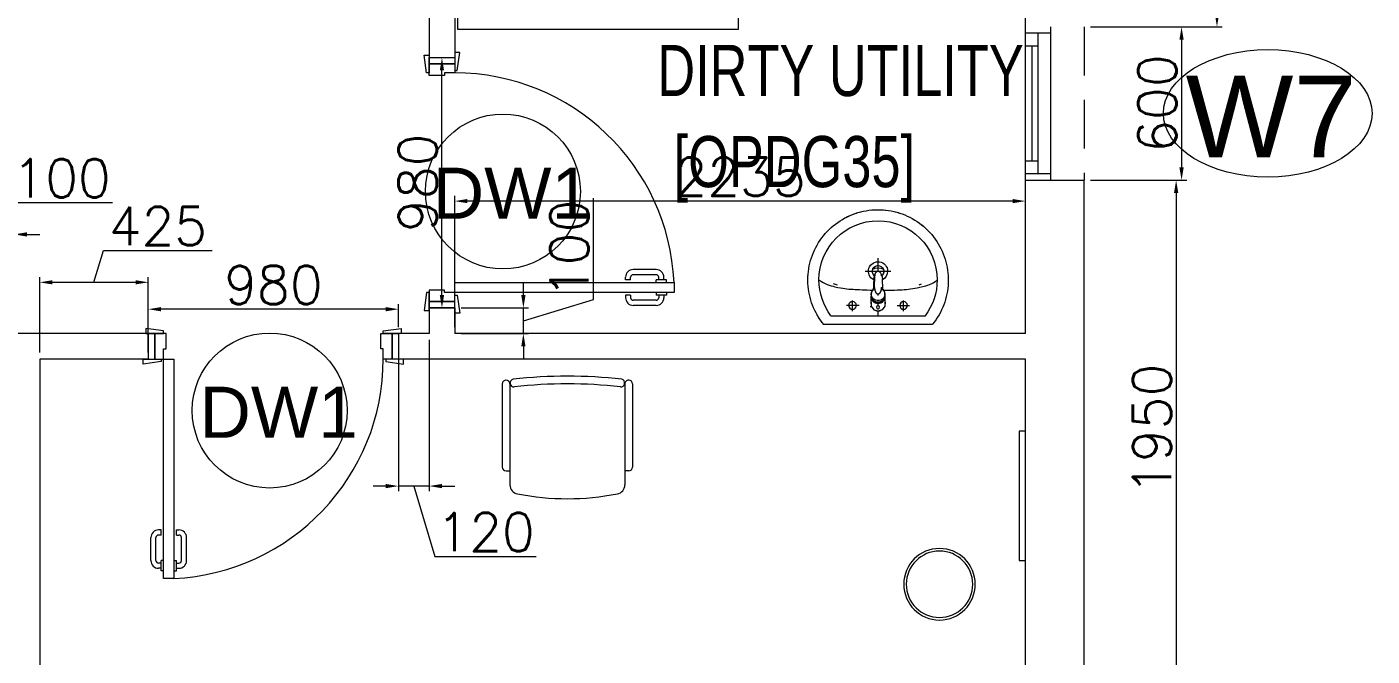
# Model space of a CAD drawing. Header units: millimetres. Extents: x -2143172 to 5255, y -610845 to 279739.
# Drawn here: x -1136854 to -1131586, y -591531 to -589068 of the extents above; entities that cross this region are included whole.
import ezdxf

# ---------------------------------------------------------------- set-up
doc = ezdxf.new("R2010")
doc.units = ezdxf.units.MM
doc.header["$LTSCALE"] = 30
doc.linetypes.add('HIDDEN', pattern=[9.525, 6.35, -3.175])
doc.linetypes.add('HIDDEN2', pattern=[0.1875, 0.125, -0.0625])
doc.layers.get('0').update_dxf_attribs({"lineweight": 5})
doc.layers.get('Defpoints').update_dxf_attribs({"lineweight": 5})
for name, color, linetype, lineweight in [('72_EGR_BASE_TEXT', 7, 'Continuous', 5), ('Al Window tag', 5, 'Continuous', 5), ('Aluminum', 7, 'Continuous', 5), ('dims.', 152, 'Continuous', 5), ('DTAG', 20, 'Continuous', 9), ('LOADING', 163, 'Continuous', 5), ('P-SANR-FIXT', 6, 'Continuous', 18), ('P-SANR-FIXT-1', 6, 'Continuous', 13), ('Proj', 7, 'HIDDEN2', 5), ('Walls', 32, 'Continuous', 5)]:
    doc.layers.add(name, color=color, linetype=linetype, lineweight=lineweight)
doc.layers.add('Wooden Joinery', color=7, linetype='Continuous', lineweight=5, true_color=0x521300)
doc.styles.add('SIMPLEX', font='SIMPLEX.shx', dxfattribs={"height": 150})
doc.styles.add('TTLB-A0-JeddahDP$0$swis721', font='swiss.ttf')
doc.styles.add('X3G_ENTITY_2587E1', font='swisscl.ttf', dxfattribs={"height": 200})
doc.styles.add('X3G_ENTITY_258862', font='swisscl.ttf', dxfattribs={"height": 200})
doc.dimstyles.new('Buk', dxfattribs={"dimtxt": 150, "dimasz": 50, "dimexe": 20, "dimexo": 25, "dimgap": 20, "dimtad": 1, "dimdec": 0, "dimrnd": 5, "dimdsep": 46, "dimtxsty": 'SIMPLEX', "dimcen": 0, "dimdle": 20, "dimclrd": 256, "dimclre": 256, "dimclrt": 256, "dimadec": 0, "dimazin": 0, "dimtfac": 0.0075, "dimtdec": 0, "dimtmove": 1, "dimatfit": 2, "dimldrblk": 'ARCHTICK', "dimfxl": 1, "dimtolj": 1, "dimtzin": 0, "dimlwd": -1, "dimlwe": -1, "dimarcsym": 0})

# ---------------------------------------------------------------- blocks, each defined once
blk = doc.blocks.new('*D498')
at = {"layer": 'Defpoints', "color": 0, "transparency": 16777216}
for p in [(-1135179, -590168.1), (-1134910.1, -590168.1), (-1135179, -590268.1)]:
    blk.add_point(p, dxfattribs=at)
at = {"layer": 'dims.', "transparency": 16777216}
for p, q in [((-1134635.1, -590135.6), (-1134635.1, -589738.5)), ((-1134910.1, -590118.1), (-1134910.1, -590068.1)), ((-1134910.1, -590218.1), (-1134635.1, -590135.6)), ((-1134910.1, -590268.1), (-1134910.1, -590168.1)), ((-1134910.1, -590268.1), (-1134910.1, -590168.1)), ((-1134910.1, -590318.1), (-1134910.1, -590368.1))]:
    blk.add_line(p, q, dxfattribs=at)
at = {"layer": 'dims.', "linetype": 'Continuous', "transparency": 16777216}
for p, q in [((-1135154, -590168.1), (-1134890.1, -590168.1)), ((-1135154, -590268.1), (-1134890.1, -590268.1))]:
    blk.add_line(p, q, dxfattribs=at)
at = {"layer": 'dims.', "transparency": 16777216}
for points in [[(-1134918.4, -590118.1), (-1134901.8, -590118.1), (-1134910.1, -590168.1)], [(-1134918.4, -590318.1), (-1134901.8, -590318.1), (-1134910.1, -590268.1)]]:
    blk.add_solid(points, dxfattribs=at)
at = {"layer": 'dims.', "transparency": 16777216, "insert": (-1134730.1, -589937.1), "char_height": 150, "attachment_point": 5, "rotation": 90, "style": 'SIMPLEX'}
blk.add_mtext('\\A1;100', dxfattribs=at)
blk = doc.blocks.new('_ArchTick')
at = {"color": 0, "linetype": 'ByBlock', "const_width": 0.15}
blk.add_lwpolyline([(-0.5, -0.5), (0.5, 0.5)], dxfattribs=at)
blk = doc.blocks.new('*D499')
at = {"layer": 'Defpoints', "color": 0, "transparency": 16777216}
for p in [(-1135229, -589188.1), (-1135229, -589188.1), (-1135229, -590168.1)]:
    blk.add_point(p, dxfattribs=at)
at = {"layer": 'dims.', "linetype": 'Continuous', "transparency": 16777216}
for p, q in [((-1135254, -589188.1), (-1135249, -589188.1)), ((-1135254, -590168.1), (-1135249, -590168.1))]:
    blk.add_line(p, q, dxfattribs=at)
at = {"layer": 'dims.', "transparency": 16777216}
blk.add_line((-1135229, -590118.1), (-1135229, -589238.1), dxfattribs=at)
for points in [[(-1135237.4, -589238.1), (-1135220.7, -589238.1), (-1135229, -589188.1)], [(-1135237.4, -590118.1), (-1135220.7, -590118.1), (-1135229, -590168.1)]]:
    blk.add_solid(points, dxfattribs=at)
at = {"layer": 'dims.', "transparency": 16777216, "insert": (-1135324, -589678.1), "char_height": 150, "attachment_point": 5, "rotation": 90, "style": 'SIMPLEX'}
blk.add_mtext('\\A1;980', dxfattribs=at)
blk = doc.blocks.new('*D500')
at = {"layer": 'Defpoints', "color": 0, "transparency": 16777216}
for p in [(-1135179, -589749.9), (-1135179, -590268.1), (-1132944, -590268.1)]:
    blk.add_point(p, dxfattribs=at)
at = {"layer": 'dims.', "linetype": 'Continuous', "transparency": 16777216}
for p, q in [((-1135179, -590243.1), (-1135179, -589729.9)), ((-1132944, -590243.1), (-1132944, -589729.9))]:
    blk.add_line(p, q, dxfattribs=at)
at = {"layer": 'dims.', "transparency": 16777216}
blk.add_line((-1132994, -589749.9), (-1135129, -589749.9), dxfattribs=at)
for points in [[(-1135129, -589741.6), (-1135129, -589758.2), (-1135179, -589749.9)], [(-1132994, -589741.6), (-1132994, -589758.2), (-1132944, -589749.9)]]:
    blk.add_solid(points, dxfattribs=at)
at = {"layer": 'dims.', "transparency": 16777216, "insert": (-1134061.5, -589654.9), "char_height": 150, "attachment_point": 5, "style": 'SIMPLEX'}
blk.add_mtext('\\A1;2235', dxfattribs=at)
blk = doc.blocks.new('*D501')
at = {"layer": 'Defpoints', "color": 0, "transparency": 16777216}
for p in [(-1135399, -590268.1), (-1135279, -590268.1), (-1135399, -590865.4)]:
    blk.add_point(p, dxfattribs=at)
at = {"layer": 'dims.', "linetype": 'Continuous', "transparency": 16777216}
for p, q in [((-1135399, -590293.1), (-1135399, -590885.4)), ((-1135279, -590293.1), (-1135279, -590885.4))]:
    blk.add_line(p, q, dxfattribs=at)
at = {"layer": 'dims.', "transparency": 16777216}
for p, q in [((-1135449, -590865.4), (-1135499, -590865.4)), ((-1135279, -590865.4), (-1135399, -590865.4)), ((-1135279, -590865.4), (-1135399, -590865.4)), ((-1135339, -590865.4), (-1135256.5, -591140.4)), ((-1135229, -590865.4), (-1135179, -590865.4)), ((-1135256.5, -591140.4), (-1134859.4, -591140.4))]:
    blk.add_line(p, q, dxfattribs=at)
for points in [[(-1135449, -590857.1), (-1135449, -590873.8), (-1135399, -590865.4)], [(-1135229, -590857.1), (-1135229, -590873.8), (-1135279, -590865.4)]]:
    blk.add_solid(points, dxfattribs=at)
at = {"layer": 'dims.', "transparency": 16777216, "insert": (-1135058, -591045.4), "char_height": 150, "attachment_point": 5, "style": 'SIMPLEX'}
blk.add_mtext('\\A1;120', dxfattribs=at)
blk = doc.blocks.new('*D502')
at = {"layer": 'Defpoints', "color": 0, "transparency": 16777216}
for p in [(-1136379, -590173.1), (-1136379, -590268.1), (-1135399, -590268.1)]:
    blk.add_point(p, dxfattribs=at)
at = {"layer": 'dims.', "linetype": 'Continuous', "transparency": 16777216}
for p, q in [((-1136379, -590243.1), (-1136379, -590153.1)), ((-1135399, -590243.1), (-1135399, -590153.1))]:
    blk.add_line(p, q, dxfattribs=at)
at = {"layer": 'dims.', "transparency": 16777216}
blk.add_line((-1135449, -590173.1), (-1136329, -590173.1), dxfattribs=at)
for points in [[(-1136329, -590164.7), (-1136329, -590181.4), (-1136379, -590173.1)], [(-1135449, -590164.7), (-1135449, -590181.4), (-1135399, -590173.1)]]:
    blk.add_solid(points, dxfattribs=at)
at = {"layer": 'dims.', "transparency": 16777216, "insert": (-1135889, -590078.1), "char_height": 150, "attachment_point": 5, "style": 'SIMPLEX'}
blk.add_mtext('\\A1;980', dxfattribs=at)
blk = doc.blocks.new('*D503')
at = {"layer": 'Defpoints', "color": 0, "transparency": 16777216}
for p in [(-1136379, -590067.8), (-1136804.4, -590368.1), (-1136379, -590368.1)]:
    blk.add_point(p, dxfattribs=at)
at = {"layer": 'dims.', "transparency": 16777216}
for p, q in [((-1136591.7, -590067.8), (-1136554.2, -589942.8)), ((-1136554.2, -589942.8), (-1136128.5, -589942.8)), ((-1136754.4, -590067.8), (-1136429, -590067.8))]:
    blk.add_line(p, q, dxfattribs=at)
at = {"layer": 'dims.', "linetype": 'Continuous', "transparency": 16777216}
for p, q in [((-1136804.4, -590343.1), (-1136804.4, -590047.8)), ((-1136379, -590343.1), (-1136379, -590047.8))]:
    blk.add_line(p, q, dxfattribs=at)
at = {"layer": 'dims.', "transparency": 16777216}
for points in [[(-1136754.4, -590059.5), (-1136754.4, -590076.1), (-1136804.4, -590067.8)], [(-1136429, -590059.5), (-1136429, -590076.1), (-1136379, -590067.8)]]:
    blk.add_solid(points, dxfattribs=at)
at = {"layer": 'dims.', "transparency": 16777216, "insert": (-1136341.4, -589847.8), "char_height": 150, "attachment_point": 5, "style": 'SIMPLEX'}
blk.add_mtext('\\A1;425', dxfattribs=at)
blk = doc.blocks.new('*D504')
at = {"layer": 'Defpoints', "color": 0, "transparency": 16777216}
for p in [(-1136904.4, -589880.4), (-1137004.4, -590368.1), (-1136904.4, -590368.1)]:
    blk.add_point(p, dxfattribs=at)
at = {"layer": 'dims.', "transparency": 16777216}
for p, q in [((-1136954.4, -589880.4), (-1136916.9, -589755.4)), ((-1136916.9, -589755.4), (-1136519.8, -589755.4)), ((-1137054.4, -589880.4), (-1137104.4, -589880.4)), ((-1137004.4, -589880.4), (-1136904.4, -589880.4)), ((-1137004.4, -589880.4), (-1136904.4, -589880.4)), ((-1136854.4, -589880.4), (-1136804.4, -589880.4))]:
    blk.add_line(p, q, dxfattribs=at)
at = {"layer": 'dims.', "linetype": 'Continuous', "transparency": 16777216}
for p, q in [((-1137004.4, -590343.1), (-1137004.4, -589860.4)), ((-1136904.4, -590343.1), (-1136904.4, -589860.4))]:
    blk.add_line(p, q, dxfattribs=at)
at = {"layer": 'dims.', "transparency": 16777216}
for points in [[(-1137054.4, -589872), (-1137054.4, -589888.7), (-1137004.4, -589880.4)], [(-1136854.4, -589872), (-1136854.4, -589888.7), (-1136904.4, -589880.4)]]:
    blk.add_solid(points, dxfattribs=at)
at = {"layer": 'dims.', "transparency": 16777216, "insert": (-1136718.4, -589660.4), "char_height": 150, "attachment_point": 5, "style": 'SIMPLEX'}
blk.add_mtext('\\A1;100', dxfattribs=at)
blk = doc.blocks.new('*D593')
at = {"layer": 'Defpoints', "color": 0, "transparency": 16777216}
for p in [(-1132714, -587111.5), (-1132714, -589068.1), (-1132193.9, -589068.1)]:
    blk.add_point(p, dxfattribs=at)
at = {"layer": 'dims.', "linetype": 'Continuous', "transparency": 16777216}
for p, q in [((-1132689, -587111.5), (-1132173.9, -587111.5)), ((-1132689, -589068.1), (-1132173.9, -589068.1))]:
    blk.add_line(p, q, dxfattribs=at)
at = {"layer": 'dims.', "transparency": 16777216}
blk.add_line((-1132193.9, -587161.5), (-1132193.9, -589018.1), dxfattribs=at)
for points in [[(-1132202.2, -587161.5), (-1132185.5, -587161.5), (-1132193.9, -587111.5)], [(-1132202.2, -589018.1), (-1132185.5, -589018.1), (-1132193.9, -589068.1)]]:
    blk.add_solid(points, dxfattribs=at)
at = {"layer": 'dims.', "transparency": 16777216, "insert": (-1132288.9, -588089.8), "char_height": 150, "attachment_point": 5, "rotation": 90, "style": 'SIMPLEX'}
blk.add_mtext('\\A1;1955', dxfattribs=at)
blk = doc.blocks.new('*D594')
at = {"layer": 'Defpoints', "color": 0, "transparency": 16777216}
for p in [(-1132714, -589068.1), (-1132714, -589668.1), (-1132332.5, -589668.1)]:
    blk.add_point(p, dxfattribs=at)
at = {"layer": 'dims.', "linetype": 'Continuous', "transparency": 16777216}
for p, q in [((-1132689, -589068.1), (-1132312.5, -589068.1)), ((-1132689, -589668.1), (-1132312.5, -589668.1))]:
    blk.add_line(p, q, dxfattribs=at)
at = {"layer": 'dims.', "transparency": 16777216}
blk.add_line((-1132332.5, -589118.1), (-1132332.5, -589618.1), dxfattribs=at)
for points in [[(-1132340.9, -589118.1), (-1132324.2, -589118.1), (-1132332.5, -589068.1)], [(-1132340.9, -589618.1), (-1132324.2, -589618.1), (-1132332.5, -589668.1)]]:
    blk.add_solid(points, dxfattribs=at)
at = {"layer": 'dims.', "transparency": 16777216, "insert": (-1132427.5, -589368.1), "char_height": 150, "attachment_point": 5, "rotation": 90, "style": 'SIMPLEX'}
blk.add_mtext('\\A1;600', dxfattribs=at)
blk = doc.blocks.new('*D595')
at = {"layer": 'Defpoints', "color": 0, "transparency": 16777216}
for p in [(-1132714, -589668.1), (-1132714, -591618.1), (-1132353.8, -591618.1)]:
    blk.add_point(p, dxfattribs=at)
at = {"layer": 'dims.', "linetype": 'Continuous', "transparency": 16777216}
for p, q in [((-1132689, -589668.1), (-1132333.8, -589668.1)), ((-1132689, -591618.1), (-1132333.8, -591618.1))]:
    blk.add_line(p, q, dxfattribs=at)
at = {"layer": 'dims.', "transparency": 16777216}
blk.add_line((-1132353.8, -589718.1), (-1132353.8, -591568.1), dxfattribs=at)
for points in [[(-1132362.2, -589718.1), (-1132345.5, -589718.1), (-1132353.8, -589668.1)], [(-1132362.2, -591568.1), (-1132345.5, -591568.1), (-1132353.8, -591618.1)]]:
    blk.add_solid(points, dxfattribs=at)
at = {"layer": 'dims.', "transparency": 16777216, "insert": (-1132448.8, -590643.1), "char_height": 150, "attachment_point": 5, "rotation": 90, "style": 'SIMPLEX'}
blk.add_mtext('\\A1;1950', dxfattribs=at)
blk = doc.blocks.new('A$C72370EFE')
at = {"layer": 'Wooden Joinery'}
for p, q in [((-0.01, -0.04), (-0.02, -0.04)), ((-0.01, -0.03), (-0.01, -0.07)), ((0, -0.03), (-0.01, -0.03)), ((0.04, -0.03), (0.05, -0.03)), ((0.05, -0.03), (0.05, -0.07)), ((0.05, -0.04), (0.06, -0.04)), ((-0.05, -0.07), (-0.05, -0.16)), ((-0.03, -0.07), (-0.03, -0.16)), ((-0.01, -0.06), (-0.02, -0.06)), ((0, -0.07), (-0.01, -0.07)), ((0.04, -0.07), (0.05, -0.07)), ((0.05, -0.06), (0.06, -0.06)), ((0.07, -0.07), (0.07, -0.16)), ((0.09, -0.07), (0.09, -0.16)), ((-0.01, -0.17), (-0.02, -0.17)), ((-0.01, -0.19), (-0.02, -0.19)), ((-0.01, -0.17), (-0.01, -0.19)), ((0.05, -0.17), (0.06, -0.17)), ((0.05, -0.17), (0.05, -0.19)), ((0.05, -0.19), (0.06, -0.19))]:
    blk.add_line(p, q, dxfattribs=at)
for centre, radius, start, end in [((-0.02, -0.07), 0.03, 90, 180), ((0.06, -0.07), 0.03, 0, 90), ((-0.02, -0.07), 0.01, 90, 180), ((0.06, -0.07), 0.01, 0, 90), ((-0.02, -0.16), 0.03, 180, 270), ((-0.02, -0.16), 0.01, 180, 270), ((0.06, -0.16), 0.01, 270, 0), ((0.06, -0.16), 0.03, 270, 0)]:
    blk.add_arc(centre, radius, start, end, dxfattribs=at)
blk = doc.blocks.new('A$C5DAD61B4')
at = {"layer": 'Wooden Joinery'}
for points in [[(80, 959.1), (80, 969.1), (10, 979.1), (10, 959.1)], [(940, 959.1), (940, 969.1), (1010, 979.1), (1010, 959.1)], [(70, 859.1), (70, 849.1), (0, 839.1), (0, 859.1)], [(120, 859.1), (120, 0), (80, 0), (80, 859.1)], [(950, 859.1), (950, 849.1), (1020, 839.1), (1020, 859.1)]]:
    blk.add_lwpolyline(points, close=True, dxfattribs=at)
for points in [[(45, 859.1), (45, 959.1), (20, 959.1), (20, 859.1), (45, 859.1)], [(45, 859.1), (80, 859.1), (80, 899.1), (90, 899.1), (90, 959.1), (45, 959.1), (45, 859.1)], [(975, 859.1), (940, 859.1), (940, 899.1), (930, 899.1), (930, 959.1), (975, 959.1), (975, 859.1)], [(975, 859.1), (975, 959.1), (1000, 959.1), (1000, 859.1), (975, 859.1)]]:
    blk.add_lwpolyline(points, dxfattribs=at)
blk.add_arc((80, 859.1), 860, 272.666, 0, dxfattribs=at)
at = {"layer": 'Wooden Joinery', "xscale": 999.9999999998854, "yscale": 999.9999999998854, "zscale": 999.9999999998854, "rotation": 180}
blk.add_blockref('A$C72370EFE', (120, 0), dxfattribs=at)
blk = doc.blocks.new('A$C25927F56')
at = {"layer": 'Al Window tag'}
blk.add_ellipse((719, -38.3, -0.1), major_axis=(408.6, 0), ratio=0.610025, dxfattribs=at)
at = {"layer": 'Al Window tag', "insert": (397.6, 109.6, -0.1), "char_height": 320, "attachment_point": 1, "style": 'TTLB-A0-JeddahDP$0$swis721'}
blk.add_mtext_dynamic_manual_height_columns('W7', width=1569.457, gutter_width=9406.5, heights=[480.3], dxfattribs=at)
blk = doc.blocks.new('A$C164D1FF0')
at = {"layer": 'DTAG'}
blk.add_circle((0, 0), 303.3, dxfattribs=at)
at = {"layer": 'DTAG', "insert": (-275.2, 93.3), "char_height": 200, "width": 6547.939, "attachment_point": 1, "style": 'TTLB-A0-JeddahDP$0$swis721'}
blk.add_mtext('DW1', dxfattribs=at)
blk = doc.blocks.new('WM00001-P')
blk.add_circle((0, 0), 0.14)
at = {"color": 8}
blk.add_circle((0, 0), 0.13, dxfattribs=at)
blk = doc.blocks.new('GF21016-P')
at = {"color": 0, "extrusion": (-1.24384e-09, -1.20261e-09, -1)}
for p, q in [((0.0128, 0.0179), (0.0128, 0.4136)), ((0.4628, 0.0179), (0.4628, 0.4136)), ((-0.0172, 0.0179), (-0.0172, 0.3435)), ((-0.0022, 0.3585), (0.0128, 0.3585)), ((0.4778, 0.3585), (0.4628, 0.3585)), ((0.4928, 0.0179), (0.4928, 0.3435)), ((0.4778, 0.0029), (0.4778, 0.0029))]:
    blk.add_line(p, q, dxfattribs=at)
for centre, radius, start, end in [((-0.0478, 0.4136), 0.035, 0, 80.6557), ((-0.2378, -0.5362), 1.0036, 78.7568, 101.2432), ((-0.4278, 0.4136), 0.035, 99.3443, 180), ((0.0022, 0.3435), 0.015, 0, 90), ((-0.4778, 0.3435), 0.015, 90, 180), ((0.0022, 0.0179), 0.015, 270, 0), ((0.0022, 0.0179), 0.015, 180, 270), ((-0.0284, 0.0145), 0.015, 284.3864, 95.5209), ((-0.2378, 1.8734), 1.8855, 263.5119, 276.4881), ((-0.2378, 1.8928), 1.8749, 263.6341, 276.3659), ((-0.4471, 0.0145), 0.015, 84.4791, 255.6136), ((-0.4778, 0.0179), 0.015, 270, 0), ((-0.4778, 0.0179), 0.015, 180, 270)]:
    blk.add_arc(centre, radius, start, end, dxfattribs=at)
blk = doc.blocks.new('FP_138-161_A_00_GFL_-0_080_Einreichung_Grundrisse_100')
at = {"layer": 'P-SANR-FIXT'}
blk.add_line((-0.0044, -0.0019), (-0.0045, -0.0021), dxfattribs=at)
at = {"layer": 'P-SANR-FIXT', "flags": 128}
blk.add_lwpolyline([(-0.0057, -0.0037), (-0.0058, -0.0039), (-0.006, -0.004)], dxfattribs=at)
blk = doc.blocks.new('FP_139-161_A_00_GFL_-0_080_Einreichung_Grundrisse_100')
at = {"layer": 'P-SANR-FIXT'}
blk.add_line((0.0045, -0.0022), (0.0044, -0.002), dxfattribs=at)
at = {"layer": 'P-SANR-FIXT', "flags": 128}
blk.add_lwpolyline([(0.006, -0.004), (0.0059, -0.0039), (0.0057, -0.0038)], dxfattribs=at)
blk = doc.blocks.new('IS_Ceraplus_B8204_BIM_BG _1_ - B8204AA - CERAPLUS single lever basin mixer with pop-up waste-V137-161_A_00_GFL_-0_080_Einreichung_Grundrisse_100')
at = {"layer": 'P-SANR-FIXT-1'}
h = blk.add_hatch(dxfattribs=at)
h.set_pattern_fill('FP_26', color=256, style=0, pattern_type=2)
h.set_pattern_definition([(225, (0.009, 0), (0.010607, -0.010607), []), (315, (0.009, 0), (0.010607, 0.010607), [])])
h.paths.add_polyline_path([(0.0056, -0.002), (0.0058, -0.0024), (0.0058, -0.0021)])
h.paths.add_polyline_path([(0.007, -0.0039), (0.0088, -0.0045), (0.0084, -0.0043)])
at = {"layer": 'LOADING'}
for p, q in [((-0.028, 0), (-0.028, -0.0281)), ((-0.0274, -0.0337), (-0.0271, -0.0392)), ((-0.0262, -0.0282), (-0.0263, -0.0287)), ((-0.0137, -0.0512), (-0.0129, -0.0517)), ((0.0124, -0.052), (0.0133, -0.0515)), ((0.0263, -0.0287), (0.0262, -0.0282)), ((0.0262, -0.0293), (0.0263, -0.0287)), ((0.0271, -0.0392), (0.0274, -0.0337)), ((0.028, -0.0281), (0.028, 0)), ((0.014, -0.0647), (0.0133, -0.1077)), ((0.0185, -0.0618), (0.019, -0.0539)), ((0.019, -0.0539), (0.0188, -0.0561))]:
    blk.add_line(p, q, dxfattribs=at)
at = {"layer": 'LOADING', "flags": 128}
for points in [[(-0.0272, -0.0069), (-0.0266, 0.009), (-0.0165, 0.0236), (0, 0.0291)], [(0.0272, -0.0069), (0.0266, 0.009), (0.0165, 0.0236), (0, 0.0291)], [(-0.0271, -0.0393), (-0.027, -0.0403), (-0.0269, -0.0414), (-0.0267, -0.0424), (-0.0265, -0.0434), (-0.0262, -0.0444), (-0.0259, -0.0454), (-0.0255, -0.0464), (-0.0252, -0.0474), (-0.0247, -0.0484), (-0.0243, -0.0493), (-0.0238, -0.0502), (-0.0232, -0.0511), (-0.0226, -0.052), (-0.022, -0.0529), (-0.0214, -0.0537), (-0.0207, -0.0545), (-0.0199, -0.0553), (-0.0192, -0.0561), (-0.0184, -0.0568), (-0.0176, -0.0575), (-0.0173, -0.0577)], [(-0.0176, -0.0568), (-0.0224, -0.0513), (-0.0254, -0.0448), (-0.0264, -0.0376), (-0.0253, -0.0305), (-0.0222, -0.024), (-0.0172, -0.0186), (-0.0109, -0.0147), (-0.0037, -0.0127), (0.0037, -0.0127), (0.0109, -0.0147), (0.0172, -0.0186), (0.0222, -0.024), (0.0253, -0.0305), (0.0264, -0.0376), (0.0254, -0.0448), (0.0224, -0.0513), (0.0176, -0.0568)], [(0.0173, -0.0577), (0.0181, -0.057), (0.0189, -0.0563), (0.0197, -0.0556), (0.0204, -0.0548), (0.0211, -0.054), (0.0218, -0.0532), (0.0224, -0.0523), (0.023, -0.0514), (0.0236, -0.0505), (0.0241, -0.0496), (0.0246, -0.0487), (0.025, -0.0477), (0.0254, -0.0467), (0.0258, -0.0458), (0.0261, -0.0448), (0.0264, -0.0437), (0.0266, -0.0427), (0.0268, -0.0417), (0.027, -0.0407), (0.0271, -0.0396), (0.0271, -0.0393)], [(-0.019, -0.0539), (-0.0185, -0.0615), (-0.0185, -0.0618)], [(-0.0181, -0.0728), (-0.0177, -0.083), (-0.0172, -0.0938)], [(-0.0162, -0.0579), (-0.0156, -0.058), (-0.0151, -0.0581), (-0.0146, -0.0583), (-0.0142, -0.0586), (-0.0139, -0.0588), (-0.0138, -0.0591)], [(-0.0138, -0.0591), (-0.0139, -0.0612), (-0.014, -0.0633)], [(0.0138, -0.0591), (0.0139, -0.0588), (0.0142, -0.0586), (0.0146, -0.0583), (0.0151, -0.0581), (0.0156, -0.058), (0.0162, -0.0579)], [(0.014, -0.0633), (0.0139, -0.0612), (0.0138, -0.0591)], [(0.0171, -0.0578), (0.0174, -0.0575), (0.0176, -0.0568)], [(0.0172, -0.0938), (0.0177, -0.083), (0.0181, -0.0728)], [(0.0184, -0.0651), (0.0184, -0.0652), (0.0184, -0.0652), (0.0184, -0.0652), (0.0184, -0.0654), (0.0184, -0.0655)], [(-0.0129, -0.1142), (-0.0124, -0.1161), (-0.0118, -0.1179), (-0.0109, -0.1197), (-0.0098, -0.1214), (-0.0084, -0.123), (-0.0067, -0.1244), (-0.0047, -0.1255), (-0.0025, -0.1263), (0, -0.1266)], [(0, -0.1266), (0.0025, -0.1263), (0.0047, -0.1255), (0.0067, -0.1244), (0.0084, -0.123), (0.0098, -0.1214), (0.0109, -0.1197), (0.0118, -0.1179), (0.0124, -0.1161), (0.0129, -0.1142)]]:
    blk.add_lwpolyline(points, dxfattribs=at)
at = {"layer": 'LOADING'}
for centre, radius, start, end in [((0, 0.0135), 0.00603, 0, 180), ((0, 0.0135), 0.00603, 180, 0), ((-0.009, 0), 0.005, 300, 315), ((0.009, 0), 0.005, 225, 240)]:
    blk.add_arc(centre, radius, start, end, dxfattribs=at)
for centre, major_axis, start_param, end_param in [((0, -0.0281), (-0.028, 0), 4.712389, 6.47291), ((0, -0.0321), (0.0275, 0), 3.141823, 3.202701), ((0, -0.0321), (0.0275, 0), 3.239313, 3.439417), ((0, -0.0281), (0.028, 0), 3.371221, 3.483334), ((0, -0.0287), (0.0267, 0), 1.570796, 3.036556), ((0, -0.0287), (0.0263, 0), 2.625648, 2.791756), ((0, -0.0287), (-0.0263, 0), 4.712389, 5.759587), ((0, -0.0312), (0.0248, 0), 4.111947, 4.191073), ((0, -0.0281), (0.028, 0), 4.202431, 4.259552), ((0, -0.0287), (0.0263, 0), 4.169225, 4.2325), ((0, -0.0281), (0.028, 0), 6.093357, 7.853982), ((0, -0.0287), (0.0267, 0), 0.105099, 1.570796), ((0, -0.0287), (0.0262, 0), 0.523599, 1.570796), ((0, -0.0281), (0.028, 0), 5.172057, 5.222265), ((0, -0.0287), (0.0262, 0), 0.349919, 0.515945), ((0, -0.0287), (0.0267, 0), 6.059374, 6.108652), ((0, -0.0321), (0.0275, 0), 5.985527, 6.185455), ((0, -0.0281), (0.028, 0), 5.94107, 6.05344), ((0, -0.0321), (0.0275, 0), 6.222066, 6.282955)]:
    blk.add_ellipse(centre, major_axis=major_axis, ratio=0.961262, start_param=start_param, end_param=end_param, dxfattribs=at)
for points, knots in [([(-0.0215, -0.0162), (-0.0216, -0.0163), (-0.0219, -0.0167), (-0.0227, -0.0177), (-0.0238, -0.0192), (-0.0249, -0.0211), (-0.0258, -0.0231), (-0.0266, -0.0253), (-0.0273, -0.0282), (-0.0275, -0.0305), (-0.0275, -0.0321)], [0.7859035, 0.7859035, 0.7859035, 0.7859035, 0.7916667, 0.8055556, 0.8333333, 0.8611111, 0.8888889, 0.9166667, 0.9444444, 1, 1, 1, 1]), ([(0.021, -0.0157), (0.0208, -0.0154), (0.0203, -0.0149), (0.0192, -0.0139), (0.0177, -0.0127), (0.0161, -0.0117), (0.0148, -0.0109), (0.0138, -0.0104), (0.0127, -0.0099), (0.0113, -0.0093), (0.0087, -0.0084), (0.0048, -0.0075), (0, -0.0071), (-0.0048, -0.0075), (-0.0087, -0.0084), (-0.0113, -0.0093), (-0.0127, -0.0099), (-0.0138, -0.0104), (-0.0148, -0.0109), (-0.0161, -0.0117), (-0.0177, -0.0127), (-0.0191, -0.0139), (-0.0202, -0.0149), (-0.0208, -0.0154), (-0.021, -0.0157)], [0.2222222, 0.2222222, 0.2222222, 0.2222222, 0.2361111, 0.25, 0.2777778, 0.3055556, 0.3194444, 0.3333333, 0.3472222, 0.3611111, 0.3888889, 0.4444444, 0.5, 0.5555556, 0.6111111, 0.6388889, 0.6527778, 0.6666667, 0.6805556, 0.6944444, 0.7222222, 0.75, 0.7638889, 0.7777778, 0.7777778, 0.7777778, 0.7777778]), ([(0, -0.0378), (-0.0005, -0.038), (-0.0012, -0.0384), (-0.0021, -0.0389), (-0.0028, -0.0393), (-0.0035, -0.0397), (-0.0042, -0.04), (-0.0049, -0.0405), (-0.0055, -0.0409), (-0.0061, -0.0414), (-0.0067, -0.0419), (-0.0072, -0.0424), (-0.0078, -0.0429), (-0.0083, -0.0435), (-0.0088, -0.0441), (-0.0092, -0.0446), (-0.0096, -0.0452), (-0.01, -0.0459), (-0.0103, -0.0466), (-0.0105, -0.0472), (-0.0107, -0.0477), (-0.0108, -0.0481), (-0.0109, -0.0484), (-0.0111, -0.0489), (-0.0114, -0.0497), (-0.0118, -0.0509), (-0.0122, -0.0521), (-0.0124, -0.053), (-0.0126, -0.0537), (-0.0128, -0.0544), (-0.0129, -0.0552), (-0.0131, -0.0559), (-0.0132, -0.0566), (-0.0134, -0.0572), (-0.0136, -0.0581), (-0.0137, -0.0587), (-0.0138, -0.0591)], [0, 0, 0, 0, 0.055556, 0.083333, 0.111111, 0.138889, 0.166667, 0.194444, 0.222222, 0.25, 0.277778, 0.305556, 0.333333, 0.361111, 0.388889, 0.416667, 0.444444, 0.472222, 0.5, 0.527778, 0.541667, 0.555556, 0.569444, 0.583333, 0.611111, 0.666667, 0.722222, 0.75, 0.777778, 0.805556, 0.833333, 0.861111, 0.888889, 0.916667, 0.944444, 1, 1, 1, 1]), ([(0, -0.0357), (-0.0006, -0.0357), (-0.0013, -0.0357), (-0.002, -0.0357), (-0.0022, -0.0357)], [0, 0, 0, 0, 0.1, 0.1298359, 0.1298359, 0.1298359, 0.1298359]), ([(0.0022, -0.0357), (0.002, -0.0357), (0.0013, -0.0357), (0.0006, -0.0357), (0, -0.0357)], [0.8701578, 0.8701578, 0.8701578, 0.8701578, 0.9, 1, 1, 1, 1]), ([(0.0138, -0.0591), (0.0137, -0.0587), (0.0136, -0.0581), (0.0134, -0.0572), (0.0132, -0.0566), (0.0131, -0.0559), (0.0129, -0.0552), (0.0128, -0.0544), (0.0126, -0.0537), (0.0124, -0.053), (0.0122, -0.0521), (0.0118, -0.0509), (0.0114, -0.0497), (0.0111, -0.0489), (0.0109, -0.0484), (0.0108, -0.0481), (0.0107, -0.0477), (0.0105, -0.0472), (0.0103, -0.0466), (0.01, -0.0459), (0.0096, -0.0452), (0.0092, -0.0446), (0.0088, -0.0441), (0.0083, -0.0435), (0.0078, -0.0429), (0.0072, -0.0424), (0.0067, -0.0419), (0.0061, -0.0414), (0.0055, -0.0409), (0.0049, -0.0405), (0.0042, -0.04), (0.0035, -0.0397), (0.0028, -0.0393), (0.0021, -0.0389), (0.0012, -0.0384), (0.0005, -0.038), (0, -0.0378)], [0, 0, 0, 0, 0.055556, 0.083333, 0.111111, 0.138889, 0.166667, 0.194444, 0.222222, 0.25, 0.277778, 0.333333, 0.388889, 0.416667, 0.430556, 0.444444, 0.458333, 0.472222, 0.5, 0.527778, 0.555556, 0.583333, 0.611111, 0.638889, 0.666667, 0.694444, 0.722222, 0.75, 0.777778, 0.805556, 0.833333, 0.861111, 0.888889, 0.916667, 0.944444, 1, 1, 1, 1]), ([(0.0275, -0.0321), (0.0275, -0.0305), (0.0273, -0.0282), (0.0266, -0.0253), (0.0258, -0.0231), (0.0249, -0.0211), (0.0238, -0.0192), (0.0227, -0.0177), (0.0219, -0.0167), (0.0216, -0.0163), (0.0215, -0.0162)], [0, 0, 0, 0, 0.0555556, 0.0833333, 0.1111111, 0.1388889, 0.1666667, 0.1944444, 0.2083333, 0.2142181, 0.2142181, 0.2142181, 0.2142181]), ([(-0.0188, -0.0538), (-0.0188, -0.0547), (-0.0186, -0.0582), (-0.0185, -0.0619), (-0.0184, -0.0646)], [0.6724021, 0.6724021, 0.6724021, 0.6724021, 0.75, 1, 1, 1, 1]), ([(-0.0162, -0.0579), (-0.0162, -0.0578), (-0.0163, -0.0578), (-0.0165, -0.0577), (-0.0166, -0.0575), (-0.0167, -0.0574), (-0.0169, -0.0573), (-0.017, -0.0572), (-0.0172, -0.0571), (-0.0173, -0.057), (-0.0175, -0.0569), (-0.0176, -0.0568)], [0, 0, 0, 0, 0.1, 0.2, 0.3, 0.4, 0.5, 0.6, 0.7, 0.8, 1, 1, 1, 1]), ([(-0.0148, -0.0587), (-0.015, -0.0586), (-0.0159, -0.0583), (-0.0167, -0.058), (-0.0172, -0.0578)], [0.8, 0.8, 0.8, 0.8, 0.85, 1, 1, 1, 1]), ([(-0.0131, -0.1116), (-0.0132, -0.1115), (-0.0135, -0.1109), (-0.0141, -0.1099), (-0.0147, -0.1086), (-0.0153, -0.1072), (-0.0159, -0.1053), (-0.0167, -0.1021), (-0.0171, -0.0992), (-0.0171, -0.0973)], [0.4856715, 0.4856715, 0.4856715, 0.4856715, 0.5, 0.55, 0.6, 0.65, 0.7, 0.8, 1, 1, 1, 1]), ([(0.0131, -0.1116), (0.0133, -0.1113), (0.0137, -0.1106), (0.0142, -0.1096), (0.0147, -0.1084), (0.0153, -0.1072), (0.0159, -0.1053), (0.0167, -0.1021), (0.0171, -0.0992), (0.0171, -0.0973)], [-0.5143371, -0.5143371, -0.5143371, -0.5143371, -0.475, -0.4375, -0.4, -0.35, -0.3, -0.2, 0, 0, 0, 0]), ([(0.0141, -0.0613), (0.0141, -0.0611), (0.0143, -0.0608), (0.0145, -0.0604), (0.0148, -0.06), (0.0151, -0.0596), (0.0153, -0.0594), (0.0155, -0.0592), (0.0156, -0.059), (0.0158, -0.0588), (0.016, -0.0587), (0.0163, -0.0585), (0.0165, -0.0583), (0.0166, -0.0582)], [0.3333333, 0.3333333, 0.3333333, 0.3333333, 0.4166667, 0.5, 0.5833333, 0.6666667, 0.7083333, 0.75, 0.7916667, 0.8333333, 0.875, 0.9166667, 1, 1, 1, 1]), ([(0.0176, -0.0568), (0.0175, -0.0569), (0.0173, -0.057), (0.0172, -0.0571), (0.017, -0.0572), (0.0169, -0.0573), (0.0167, -0.0574), (0.0166, -0.0575), (0.0165, -0.0577), (0.0163, -0.0578), (0.0162, -0.0578), (0.0162, -0.0579)], [0, 0, 0, 0, 0.2, 0.3, 0.4, 0.5, 0.6, 0.7, 0.8, 0.9, 1, 1, 1, 1]), ([(0.0184, -0.0646), (0.0185, -0.0619), (0.0186, -0.0582), (0.0188, -0.0547), (0.0188, -0.0538)], [0, 0, 0, 0, 0.25, 0.3275586, 0.3275586, 0.3275586, 0.3275586]), ([(-0.0132, -0.1091), (-0.0132, -0.1096), (-0.0132, -0.1103), (-0.0132, -0.1111), (-0.0132, -0.1115), (-0.0132, -0.1118), (-0.0131, -0.1122), (-0.0131, -0.1125), (-0.0131, -0.1128), (-0.0131, -0.1131), (-0.013, -0.1134), (-0.013, -0.1138), (-0.0129, -0.1141), (-0.0129, -0.1142)], [0.2, 0.2, 0.2, 0.2, 0.4, 0.5, 0.55, 0.6, 0.65, 0.7, 0.75, 0.8, 0.85, 0.9, 1, 1, 1, 1]), ([(0.0129, -0.1142), (0.0129, -0.1141), (0.013, -0.1138), (0.013, -0.1134), (0.0131, -0.1131), (0.0131, -0.1128), (0.0131, -0.1125), (0.0131, -0.1122), (0.0132, -0.1118), (0.0132, -0.1115), (0.0132, -0.1111), (0.0132, -0.1103), (0.0132, -0.1096), (0.0132, -0.1091)], [0, 0, 0, 0, 0.1, 0.15, 0.2, 0.25, 0.3, 0.35, 0.4, 0.45, 0.5, 0.6, 0.8, 0.8, 0.8, 0.8])]:
    blk.add_open_spline(points, degree=3, knots=knots, dxfattribs=at)
for points in [[(-0.0184, -0.0646), (-0.0183, -0.0659), (-0.0182, -0.0684), (-0.0181, -0.0709), (-0.0181, -0.0721)], [(-0.0172, -0.0578), (-0.0171, -0.0578), (-0.0169, -0.058), (-0.0167, -0.0581), (-0.0166, -0.0582)], [(-0.0172, -0.0938), (-0.0172, -0.0944), (-0.0172, -0.0956), (-0.0171, -0.0967), (-0.0171, -0.0973)], [(-0.0162, -0.0579), (-0.0162, -0.0579), (-0.0164, -0.0581), (-0.0165, -0.0582), (-0.0166, -0.0583), (-0.0166, -0.0582), (-0.0166, -0.0582)], [(-0.0166, -0.0582), (-0.0163, -0.0585), (-0.0156, -0.059), (-0.0148, -0.0599), (-0.0142, -0.0609), (-0.0139, -0.0617), (-0.0138, -0.0621)], [(-0.014, -0.0633), (-0.014, -0.0633), (-0.014, -0.0633), (-0.014, -0.0633)], [(-0.014, -0.0646), (-0.014, -0.0644), (-0.014, -0.064), (-0.014, -0.0635), (-0.014, -0.0633)], [(0.014, -0.0633), (0.014, -0.0633), (0.014, -0.0633), (0.014, -0.0633)], [(0.014, -0.0633), (0.014, -0.0635), (0.014, -0.064), (0.014, -0.0644), (0.014, -0.0647)], [(0.0172, -0.0578), (0.0168, -0.0579), (0.0158, -0.0583), (0.0147, -0.0587), (0.0141, -0.059)], [(0.0166, -0.0582), (0.0166, -0.0582), (0.0166, -0.0583), (0.0165, -0.0582), (0.0164, -0.0581), (0.0162, -0.0579), (0.0162, -0.0579)], [(0.0166, -0.0582), (0.0167, -0.0582), (0.0168, -0.0581), (0.0169, -0.058), (0.0169, -0.058)], [(0.0169, -0.058), (0.017, -0.0579), (0.0171, -0.0579), (0.0171, -0.0578)], [(0.0171, -0.0973), (0.0171, -0.0967), (0.0172, -0.0956), (0.0172, -0.0944), (0.0172, -0.0938)], [(0.0181, -0.0721), (0.0181, -0.0709), (0.0182, -0.0684), (0.0183, -0.0659), (0.0184, -0.0646)]]:
    blk.add_open_spline(points, degree=3, dxfattribs=at)
for name in ['FP_138-161_A_00_GFL_-0_080_Einreichung_Grundrisse_100', 'FP_139-161_A_00_GFL_-0_080_Einreichung_Grundrisse_100']:
    blk.add_blockref(name, (0, 0), dxfattribs=at)
blk = doc.blocks.new('_100_WB_KER_REN_55x45x18 - _100_WB_KER_REN_55x45x18-V63-161_A_00_GFL_-0_080_Einreichung_Grundrisse_100')
at = {"layer": 'LOADING'}
for p, q in [((-0.2075, 0.225), (-0.2075, 0.2227)), ((0.2074, 0.225), (-0.2074, 0.225)), ((0.2075, 0.2227), (0.2075, 0.225)), ((-0.1855, 0.1899), (0.1855, 0.1899)), ((-0.1, 0.172), (-0.1, 0.1303)), ((0, 0.1899), (0, 0.1724)), ((0, 0.1656), (0, 0.1628)), ((0.1, 0.172), (0.1, 0.1303)), ((-0.0744, 0.15), (-0.1234, 0.15)), ((-0.0259, 0.155), (-0.0315, 0.155)), ((0, 0.1509), (0, 0.1454)), ((0, 0.1422), (0, 0.1399)), ((0.026, 0.155), (0.0248, 0.155)), ((0.0744, 0.15), (0.1234, 0.15)), ((-0.1763, 0.0637), (-0.1598, 0.0692)), ((0.1605, 0.0691), (0.1707, 0.0656)), ((-0.05, 0.0161), (0.05, 0.0161)), ((0, 0.0168), (0, -0.0348))]:
    blk.add_line(p, q, dxfattribs=at)
at = {"layer": 'LOADING', "flags": 128}
for points in [[(-0.2121, 0.225), (-0.219, 0.2164), (-0.2254, 0.2075), (-0.2316, 0.1983), (-0.2373, 0.189), (-0.2427, 0.1794), (-0.2476, 0.1696), (-0.2522, 0.1596), (-0.2564, 0.1494), (-0.2602, 0.1391), (-0.2635, 0.1286), (-0.2665, 0.118), (-0.269, 0.1073), (-0.271, 0.0965), (-0.2727, 0.0856), (-0.2739, 0.0747), (-0.2747, 0.0637), (-0.275, 0.0527), (-0.275, 0.05)], [(0.275, 0.05), (0.2748, 0.061), (0.2741, 0.072), (0.273, 0.0829), (0.2715, 0.0938), (0.2695, 0.1046), (0.2671, 0.1154), (0.2643, 0.126), (0.261, 0.1365), (0.2574, 0.1469), (0.2533, 0.1571), (0.2488, 0.1671), (0.2439, 0.177), (0.2387, 0.1866), (0.233, 0.1961), (0.227, 0.2053), (0.2206, 0.2142), (0.2138, 0.2229), (0.2121, 0.225)], [(-0.275, 0.05), (-0.2748, 0.039), (-0.2741, 0.028), (-0.273, 0.0171), (-0.2715, 0.0062), (-0.2695, -0.0046), (-0.2671, -0.0154), (-0.2643, -0.026), (-0.261, -0.0365), (-0.2574, -0.0469), (-0.2533, -0.0571), (-0.2488, -0.0671), (-0.2439, -0.077), (-0.2387, -0.0866), (-0.233, -0.0961), (-0.227, -0.1053), (-0.2206, -0.1142), (-0.2138, -0.1229), (-0.2067, -0.1313), (-0.1993, -0.1395), (-0.1916, -0.1473), (-0.1836, -0.1548), (-0.1752, -0.162), (-0.1666, -0.1688), (-0.1577, -0.1753), (-0.1486, -0.1814), (-0.1392, -0.1872), (-0.1296, -0.1925), (-0.1198, -0.1975), (-0.1098, -0.2021), (-0.0996, -0.2063), (-0.0893, -0.2101), (-0.0788, -0.2135), (-0.0682, -0.2164), (-0.0575, -0.2189), (-0.0467, -0.221), (-0.0359, -0.2227), (-0.0249, -0.2239), (-0.014, -0.2246), (-0.003, -0.225), (0.008, -0.2249), (0.019, -0.2243), (0.03, -0.2234), (0.0409, -0.2219), (0.0517, -0.2201), (0.0625, -0.2178), (0.0731, -0.2151), (0.0837, -0.212), (0.0941, -0.2084), (0.1043, -0.2044), (0.1144, -0.2001), (0.1243, -0.1953), (0.1341, -0.1901), (0.1436, -0.1846), (0.1528, -0.1786), (0.1618, -0.1723), (0.1706, -0.1657), (0.1791, -0.1587), (0.1873, -0.1514), (0.1952, -0.1437), (0.2028, -0.1358), (0.21, -0.1275), (0.217, -0.119), (0.2236, -0.1101), (0.2298, -0.1011), (0.2356, -0.0918), (0.2411, -0.0822), (0.2462, -0.0725), (0.2509, -0.0625), (0.2552, -0.0524), (0.2591, -0.0421), (0.2626, -0.0317), (0.2656, -0.0211), (0.2683, -0.0104), (0.2705, 0.0003), (0.2722, 0.0112), (0.2736, 0.0221), (0.2745, 0.0331), (0.2749, 0.0441), (0.275, 0.05)]]:
    blk.add_lwpolyline(points, dxfattribs=at)
at = {"layer": 'LOADING'}
for centre in [(-0.1, 0.15), (0.1, 0.15)]:
    blk.add_circle(centre, 0.015, dxfattribs=at)
for centre, radius, start, end in [((0, 0.05), 0.275, 140.4788, 141.2381), ((0, 0.05), 0.275, 38.7619, 39.5212), ((0, 0.05), 0.275, 145.9324, 150.3591), ((0, 0.05), 0.2315, 142.8209, 180), ((0, 0.155), 0.0175, 54.0899, 125.9101), ((0, 0.155), 0.0175, 68.869, 83.8798), ((0, 0.05), 0.2315, 0, 37.1791), ((0, 0.05), 0.275, 29.6409, 34.0676), ((0, 0.155), 0.0175, 251.9463, 258.2346), ((0, 0.05), 0.275, 180, 183.6225), ((0, 0.05), 0.2315, 180, 0), ((0, 0.0161), 0.0375, 117.1305, 0), ((0, 0.0161), 0.0225, 129.5025, 0), ((0, 0.0161), 0.0225, 180, 193.3417), ((0, 0.0161), 0.0225, 197.0466, 201.508), ((0, 0.0161), 0.0225, 156.725, 162.0134), ((0, 0.05), 0.047, 243.4433, 296.5567), ((0, 0.0161), 0.0225, 138.0808, 143.3939), ((0, 0.0161), 0.0225, 0, 51.4286), ((0, 0.0161), 0.0225, 36.616, 41.9265), ((0, 0.0161), 0.0375, 0, 61.4146), ((0, 0.0161), 0.0225, 17.9887, 23.276), ((0, 0.0161), 0.0225, 338.492, 342.9534), ((0, 0.0161), 0.0225, 346.6583, 0), ((0, 0.05), 0.275, 307.6689, 312), ((0, 0.05), 0.275, 240, 245.6589), ((0, 0.05), 0.275, 252, 257.5535), ((0, 0.05), 0.275, 264, 276), ((0, 0.05), 0.275, 282.9241, 288)]:
    blk.add_arc(centre, radius, start, end, dxfattribs=at)
for points, knots in [([(-0.2074, 0.225), (-0.2078, 0.225), (-0.2086, 0.225), (-0.2095, 0.225), (-0.2102, 0.225), (-0.2106, 0.225), (-0.2109, 0.225), (-0.2111, 0.225), (-0.2114, 0.225), (-0.2116, 0.225), (-0.2118, 0.225), (-0.2119, 0.225), (-0.2119, 0.225)], [-1, -1, -1, -1, -0.8333333, -0.6666667, -0.5833333, -0.5, -0.4583333, -0.4166667, -0.3333333, -0.2916667, -0.25, -0.1666667, -0.1666667, -0.1666667, -0.1666667]), ([(0.2119, 0.225), (0.2119, 0.225), (0.2118, 0.225), (0.2116, 0.225), (0.2114, 0.225), (0.2111, 0.225), (0.2109, 0.225), (0.2106, 0.225), (0.2102, 0.225), (0.2095, 0.225), (0.2086, 0.225), (0.2078, 0.225), (0.2074, 0.225)], [-0.8333333, -0.8333333, -0.8333333, -0.8333333, -0.75, -0.7083333, -0.6666667, -0.5833333, -0.5416667, -0.5, -0.4166667, -0.3333333, -0.1666667, 0, 0, 0, 0]), ([(-0.0037, 0.1721), (-0.0046, 0.1719), (-0.0064, 0.1714), (-0.0081, 0.1705), (-0.009, 0.17)], [0.5653198, 0.5653198, 0.5653198, 0.5653198, 0.6111111, 0.6666667, 0.6666667, 0.6666667, 0.6666667]), ([(0.009, 0.17), (0.0086, 0.1703), (0.0077, 0.1708), (0.0059, 0.1715), (0.0046, 0.1719), (0.0037, 0.1721)], [0.3333333, 0.3333333, 0.3333333, 0.3333333, 0.3611111, 0.3888889, 0.4346482, 0.4346482, 0.4346482, 0.4346482]), ([(-0.2294, 0.0509), (-0.2103, 0.066), (-0.1431, 0.0839), (-0.1084, 0.0863), (-0.0496, 0.0893), (-0.0206, 0.0899)], [0.0392191, 0.0392191, 0.0392191, 0.0392191, 0.1715289, 0.4228457, 0.6475389, 0.6475389, 0.6475389, 0.6475389]), ([(0.0209, 0.0903), (0.0512, 0.0901), (0.1113, 0.0879), (0.1514, 0.0828), (0.2115, 0.0665), (0.2292, 0.052)], [0.7533082, 0.7533082, 0.7533082, 0.7533082, 0.9865548, 1.235629, 1.3638988, 1.3638988, 1.3638988, 1.3638988]), ([(-0.0141, 0.0337), (-0.0162, 0.0319), (-0.0207, 0.0267), (-0.0225, 0.02), (-0.0225, 0.0161)], [0.7144203, 0.7144203, 0.7144203, 0.7144203, 0.8333333, 1, 1, 1, 1]), ([(0.0225, 0.0161), (0.0225, 0.0187), (0.0216, 0.0239), (0.0182, 0.0298), (0.0152, 0.0327), (0.0141, 0.0337)], [0, 0, 0, 0, 0.1111111, 0.2222222, 0.285568, 0.285568, 0.285568, 0.285568])]:
    blk.add_open_spline(points, degree=3, knots=knots, dxfattribs=at)
for points in [[(-0.2075, 0.2227), (-0.2075, 0.2231), (-0.2075, 0.2235), (-0.2075, 0.2239)], [(0.2075, 0.2239), (0.2075, 0.2235), (0.2075, 0.2231), (0.2075, 0.2227)], [(-0.1852, 0.1899), (-0.1853, 0.1899), (-0.1854, 0.1899), (-0.1855, 0.1899)], [(-0.0009, 0.1725), (-0.0013, 0.1725), (-0.0018, 0.1724), (-0.0022, 0.1724)], [(0.0022, 0.1724), (0.0018, 0.1724), (0.0013, 0.1725), (0.0009, 0.1725)], [(0.1855, 0.1899), (0.1854, 0.1899), (0.1853, 0.1899), (0.1852, 0.1899)], [(-0.0225, 0.0161), (-0.0225, 0.0147), (-0.0222, 0.012), (-0.0215, 0.0093), (-0.021, 0.008)], [(0.021, 0.008), (0.0215, 0.0093), (0.0222, 0.012), (0.0225, 0.0147), (0.0225, 0.0161)]]:
    blk.add_open_spline(points, degree=3, dxfattribs=at)
at = {"layer": 'LOADING', "xscale": -1, "rotation": 5.088887490341627e-12}
blk.add_blockref('IS_Ceraplus_B8204_BIM_BG _1_ - B8204AA - CERAPLUS single lever basin mixer with pop-up waste-V137-161_A_00_GFL_-0_080_Einreichung_Grundrisse_100', (0, 0.1434), dxfattribs=at)

msp = doc.modelspace()

# ---------------------------------------------------------------- linework, layer by layer
at = {"layer": 'Aluminum'}
for p, q in [((-1132944, -589668.1, 0.1), (-1132944, -589068.1, 0.1)), ((-1132844, -589668.1, 0.1), (-1132844, -589068.1, 0.1)), ((-1132844, -589093.1, 0.1), (-1132944, -589093.1, 0.1)), ((-1132894, -589643.1, 0.1), (-1132894, -589093.1, 0.1)), ((-1132894, -589143.1, 0.1), (-1132944, -589143.1, 0.1)), ((-1132919, -589143.1, 0.1), (-1132919, -589593.1, 0.1)), ((-1132894, -589593.1, 0.1), (-1132944, -589593.1, 0.1)), ((-1132844, -589643.1, 0.1), (-1132944, -589643.1, 0.1))]:
    msp.add_line(p, q, dxfattribs=at)
at = {"layer": 'LOADING', "elevation": 0.1}
msp.add_lwpolyline([(-1135168.2, -588477.4), (-1135168.2, -589077.4), (-1134068.2, -589077.4), (-1134068.2, -588477.4)], close=True, dxfattribs=at)
msp.add_lwpolyline([(-1132969, -591156.7), (-1132944, -591156.7), (-1132944, -590650.7), (-1132969, -590650.7), (-1132969, -591156.7)], dxfattribs=at)
at = {"layer": 'Proj', "linetype": 'HIDDEN'}
msp.add_line((-1132714, -589068.1, 0.1), (-1132714, -589668.1, 0.1), dxfattribs=at)
at = {"layer": 'Walls'}
for p, q in [((-1135279, -588468.1, 0.1), (-1135279, -589188.1, 0.1)), ((-1135179, -588468.1, 0.1), (-1135179, -589188.1, 0.1)), ((-1132944, -590268.1, 0.1), (-1132944, -588468.1, 0.1)), ((-1135279, -589188.1, 0.1), (-1135179, -589188.1, 0.1)), ((-1132944, -589668.1, 0.1), (-1132714, -589668.1, 0.1)), ((-1132714, -591618.1, 0.1), (-1132714, -589668.1, 0.1)), ((-1135179, -590168.1, 0.1), (-1135279, -590168.1, 0.1)), ((-1135279, -590168.1, 0.1), (-1135279, -590268.1, 0.1)), ((-1135179, -590168.1, 0.1), (-1135179, -590268.1, 0.1)), ((-1136379, -590268.1, 0.1), (-1137004.4, -590268.1, 0.1)), ((-1136379, -590268.1, 0.1), (-1136379, -590368.1, 0.1)), ((-1135279, -590268.1, 0.1), (-1135399, -590268.1, 0.1)), ((-1135399, -590268.1, 0.1), (-1135399, -590368.1, 0.1)), ((-1132944, -590268.1, 0.1), (-1135179, -590268.1, 0.1)), ((-1136379, -590368.1, 0.1), (-1136804.4, -590368.1, 0.1)), ((-1136804.4, -590368.1, 0.1), (-1136804.4, -594388.1, 0.1)), ((-1132944, -590368.1, 0.1), (-1135399, -590368.1, 0.1)), ((-1132944, -591618.1, 0.1), (-1132944, -590368.1, 0.1))]:
    msp.add_line(p, q, dxfattribs=at)

# ---------------------------------------------------------------- block references
at = {"layer": 'Al Window tag'}
msp.add_blockref('A$C25927F56', (-1132714, -589368.1, 0.1), dxfattribs=at)
at = {"layer": 'DTAG'}
for p in [(-1134990.2, -589712.3), (-1135903.8, -590569.7, -0.1)]:
    msp.add_blockref('A$C164D1FF0', p, dxfattribs=at)
at = {"layer": 'LOADING', "xscale": -1000, "yscale": 1000, "zscale": 1000, "rotation": 180}
msp.add_blockref('_100_WB_KER_REN_55x45x18 - _100_WB_KER_REN_55x45x18-V63-161_A_00_GFL_-0_080_Einreichung_Grundrisse_100', (-1133521.1, -590008.5, 0.1), dxfattribs=at)
at = {"layer": 'LOADING', "color": 1, "extrusion": (4.75185e-05, 1.86519e-05, 1), "xscale": -1000.000000000003, "yscale": 1000.000000000003, "zscale": -1000.000000000003, "rotation": 180.0000250467612}
msp.add_blockref('GF21016-P', (-1134975.4, -590447.5, -64.9), dxfattribs=at)
at = {"layer": 'LOADING', "extrusion": (-2.34392e-18, -2.24019e-05, -1), "xscale": 1000, "yscale": 1000, "zscale": 1000, "rotation": 270.0000000000004}
msp.add_blockref('WM00001-P', (1133280.5, -591249.7, 13.2), dxfattribs=at)
at = {"layer": 'Wooden Joinery', "rotation": 89.99999999999999}
msp.add_blockref('A$C5DAD61B4', (-1134320, -590188.1, 0.1), dxfattribs=at)
at = {"layer": 'Wooden Joinery'}
msp.add_blockref('A$C5DAD61B4', (-1136399, -591227.2, 0.1), dxfattribs=at)

# ---------------------------------------------------------------- texts
at = {"layer": '72_EGR_BASE_TEXT', "char_height": 200, "attachment_point": 2}
for s, insert, style in [('DIRTY UTILITY', (-1133668, -589138.7, 0.1), 'X3G_ENTITY_258862'), ('[OPDG35]', (-1133849, -589495.3, 0.1), 'X3G_ENTITY_2587E1')]:
    msp.add_mtext(s, dxfattribs=dict(at, insert=insert, style=style))

# ---------------------------------------------------------------- dimensions: what is measured, and where the dimension line sits
at = {"layer": 'dims.'}
for base, p1, p2, picture, middle in [((-1132193.9, -589068.1, 0.1), (-1132714, -587111.5, 0.1), (-1132714, -589068.1, 0.1), '*D593', (-1132288.9, -588089.8, 0.1)), ((-1132332.5, -589668.1, 0.1), (-1132714, -589068.1, 0.1), (-1132714, -589668.1, 0.1), '*D594', (-1132427.5, -589368.1, 0.1)), ((-1135229, -589188.1, 0.1), (-1135229, -590168.1, 0.1), (-1135229, -589188.1, 0.1), '*D499', (-1135324, -589678.1, 0.1)), ((-1132353.8, -591618.1, 0.1), (-1132714, -589668.1, 0.1), (-1132714, -591618.1, 0.1), '*D595', (-1132448.8, -590643.1, 0.1)), ((-1134910.1, -590168.1, 0.1), (-1135179, -590268.1, 0.1), (-1135179, -590168.1, 0.1), '*D498', (-1134730.1, -590115.6, 0.1))]:
    dim = msp.add_linear_dim(base=base, p1=p1, p2=p2, angle=90, dimstyle='Buk', dxfattribs=at)
    dim.commit()
    dim.dimension.update_dxf_attribs({"geometry": picture, "text_midpoint": middle})
for base, p1, p2, picture, middle in [((-1136904.4, -589880.4, 0.1), (-1137004.4, -590368.1, 0.1), (-1136904.4, -590368.1, 0.1), '*D504', (-1136896.9, -589660.4, 0.1)), ((-1135179, -589749.9, 0.1), (-1132944, -590268.1, 0.1), (-1135179, -590268.1, 0.1), '*D500', (-1134061.5, -589654.9, 0.1)), ((-1136379, -590067.8, 0.1), (-1136804.4, -590368.1, 0.1), (-1136379, -590368.1, 0.1), '*D503', (-1136534.2, -589847.8, 0.1)), ((-1136379, -590173.1, 0.1), (-1135399, -590268.1, 0.1), (-1136379, -590268.1, 0.1), '*D502', (-1135889, -590078.1, 0.1)), ((-1135399, -590865.4, 0.1), (-1135279, -590268.1, 0.1), (-1135399, -590268.1, 0.1), '*D501', (-1135236.5, -591045.4, 0.1))]:
    dim = msp.add_linear_dim(base=base, p1=p1, p2=p2, dimstyle='Buk', dxfattribs=at)
    dim.commit()
    dim.dimension.update_dxf_attribs({"geometry": picture, "text_midpoint": middle})

doc.saveas('drawing.dxf')
